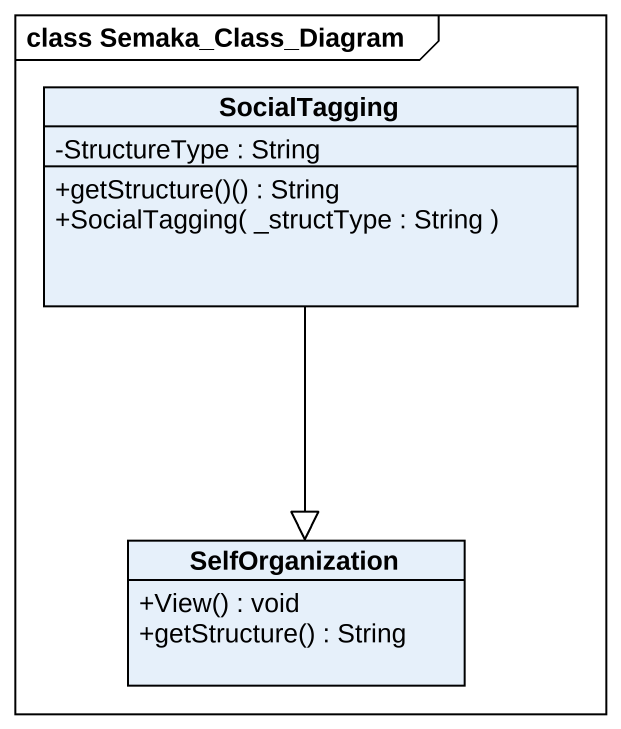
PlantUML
@startuml
mainframe class Semaka_Class_Diagram
hide circle
hide empty members
skinparam classAttributeIconSize 0
class SocialTagging {
  -StructureType : String
  +getStructure()() : String
  +SocialTagging( _structType : String )
}
class SelfOrganization {
  +View() : void
  +getStructure() : String
}
SocialTagging --|> SelfOrganization
@enduml
